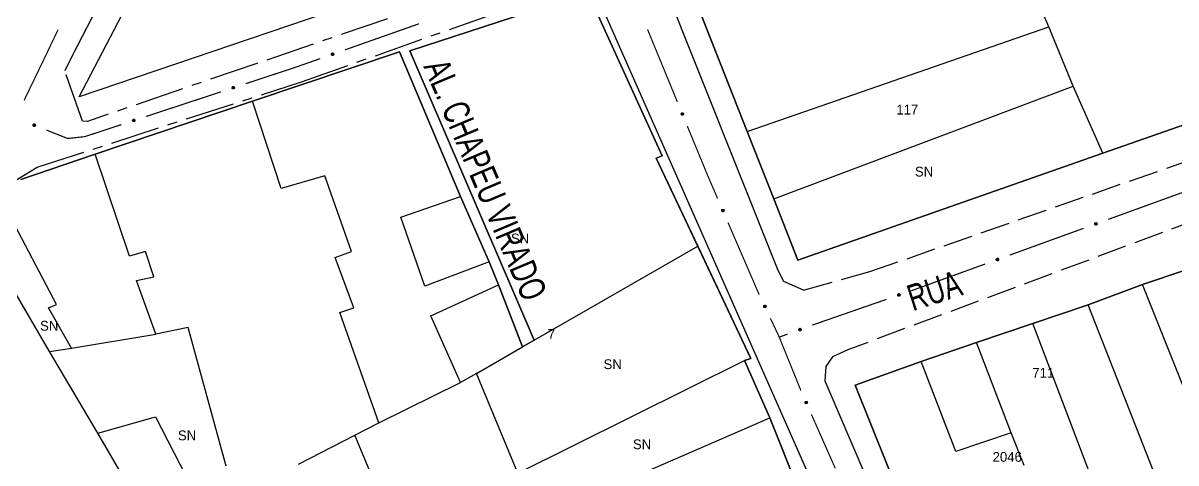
# Model space of a CAD drawing. Extents: x 204373 to 205952, y 4873300 to 4875179.
# Drawn here: x 204838.7 to 205014.8, y 4874673.4 to 4874740.7 of the extents above; entities that cross this region are included whole.
import ezdxf
from ezdxf.enums import TextEntityAlignment as Align

# ---------------------------------------------------------------- set-up
doc = ezdxf.new("R2010")
doc.units = 0
doc.header["$LTSCALE"] = 1.5
doc.header["$MEASUREMENT"] = 0
doc.linetypes.add('TRACO_11', pattern=[8, 3, -1, 3, -1])
doc.linetypes.add('TRACO_13', pattern=[8, 5, -1, 1, -1])
for name, color, linetype in [('CD_MALHA_LOTES', 7, 'CONTINUOUS'), ('RU-QUADRA', 220, 'CONTINUOUS'), ('SV-EIXO-RUA-N-PAV', 6, 'CONTINUOUS'), ('SV-EIXO-RUA-PAV', 20, 'CONTINUOUS'), ('SV-RUA-NAO-PAV', 7, 'CONTINUOUS'), ('SV-RUA-PAVIM', 7, 'CONTINUOUS'), ('SV-TXT-RUA-PAV', 7, 'CONTINUOUS'), ('Th_NmrPort', 1, 'CONTINUOUS')]:
    doc.layers.add(name, color=color, linetype=linetype)
doc.styles.add('ARIAL', font='ARIAL.SHX')

msp = doc.modelspace()

# ---------------------------------------------------------------- linework, layer by layer
at = {"layer": 'CD_MALHA_LOTES', "linetype": 'Continuous', "flags": 128}
for points in [[(204847.281181, 4874729.370249), (204889.66742, 4874810.706005)], [(204995.364985, 4874740.101702), (204987.984325, 4874757.200231)], [(204919.910574, 4874754.114648), (204847.281181, 4874729.370249)], [(204897.792019, 4874736.416005), (204924.929081, 4874745.309194)], [(204924.929081, 4874745.309194), (204936.295845, 4874720.379813), (204935.391671, 4874719.99231), (204941.720892, 4874706.558861)], [(204949.283834, 4874724.062521), (204942.358577, 4874741.660885)], [(204949.283834, 4874724.062521), (204995.364985, 4874740.101702)], [(204999.055315, 4874730.998888), (204995.364985, 4874740.101702)], [(205058.33925, 4874739.900504), (205003.597043, 4874720.771307)], [(204873.746915, 4874728.69349), (204896.212414, 4874736.240493)], [(204896.212414, 4874736.240493), (204905.514535, 4874714.126018)], [(204916.747284, 4874692.187054), (204897.792019, 4874736.416005)], [(204953.332607, 4874713.773837), (204999.055315, 4874730.998888)], [(205003.597043, 4874720.771307), (204999.055315, 4874730.998888)], [(204849.701811, 4874720.619951), (204873.746915, 4874728.69349)], [(204878.134708, 4874715.3546), (204873.746915, 4874728.69349)], [(204953.332607, 4874713.773837), (204949.283834, 4874724.062521)], [(204838.381306, 4874716.758694), (204849.701811, 4874720.619951)], [(204854.967162, 4874704.999409), (204849.701811, 4874720.619951)], [(205003.597043, 4874720.771307), (204957.012475, 4874704.422611)], [(204884.804153, 4874717.285229), (204878.134708, 4874715.3546)], [(204888.840922, 4874705.701456), (204884.804153, 4874717.285229)], [(204896.387926, 4874710.966807), (204905.514535, 4874714.126018)], [(204905.514535, 4874714.126018), (204909.902327, 4874704.121851)], [(204957.012475, 4874704.422611), (204953.332607, 4874713.773837)], [(204843.822169, 4874697.627917), (204836.450677, 4874711.668854)], [(204900.073672, 4874700.436105), (204896.387926, 4874710.966807)], [(204842.769099, 4874690.431937), (204833.64249, 4874706.052479)], [(204916.747284, 4874692.187054), (204941.720892, 4874706.558861)], [(204941.720892, 4874706.558861), (204949.858462, 4874689.379546)], [(205009.624723, 4874700.671648), (205029.507656, 4874707.333992)], [(204857.424326, 4874705.701456), (204854.967162, 4874704.999409)], [(204858.652908, 4874701.840198), (204857.424326, 4874705.701456)], [(204886.383758, 4874704.823897), (204888.840922, 4874705.701456)], [(204889.191946, 4874697.101382), (204886.383758, 4874704.823897)], [(204909.902327, 4874704.121851), (204900.073672, 4874700.436105)], [(204909.902327, 4874704.121851), (204911.306421, 4874700.611616)], [(204856.020233, 4874701.313663), (204858.652908, 4874701.840198)], [(204859.003932, 4874693.064613), (204856.020233, 4874701.313663)], [(204900.95123, 4874695.8728), (204911.306421, 4874700.611616)], [(204911.306421, 4874700.611616), (204914.992167, 4874691.133984)], [(205001.348842, 4874697.548674), (205009.624723, 4874700.671648)], [(205018.785446, 4874677.769841), (205009.624723, 4874700.671648)], [(204842.593587, 4874697.101382), (204843.822169, 4874697.627917)], [(204846.103821, 4874690.958472), (204842.593587, 4874697.101382)], [(204887.085805, 4874696.399335), (204889.191946, 4874697.101382)], [(204992.916813, 4874694.737998), (205001.348842, 4874697.548674)], [(205023.521956, 4874641.022849), (205001.348842, 4874697.548674)], [(204893.053203, 4874679.550211), (204887.085805, 4874696.399335)], [(204905.514535, 4874685.693121), (204900.95123, 4874695.8728)], [(204863.918259, 4874694.117683), (204859.003932, 4874693.064613)], [(204869.710146, 4874672.880766), (204863.918259, 4874694.117683)], [(204984.276586, 4874691.823222), (204992.916813, 4874694.737998)], [(205014.465332, 4874637.899876), (204992.916813, 4874694.737998)], [(204846.103821, 4874690.958472), (204859.003932, 4874693.064613)], [(204914.992167, 4874691.133984), (204916.747284, 4874692.187054)], [(204975.844557, 4874688.908447), (204984.276586, 4874691.823222)], [(204989.585641, 4874677.978039), (204984.276586, 4874691.823222)], [(204842.769099, 4874690.431937), (204846.103821, 4874690.958472)], [(204850.14059, 4874677.970606), (204842.769099, 4874690.431937)], [(204907.971699, 4874687.097215), (204914.992167, 4874691.133984)], [(204914.255183, 4874671.817), (204948.869994, 4874689.047484)], [(204949.858462, 4874689.379546), (204948.869994, 4874689.047484)], [(204948.869994, 4874689.047484), (204952.716084, 4874680.278398)], [(204965.746941, 4874685.264978), (204975.844557, 4874688.908447)], [(204981.153612, 4874675.167362), (204975.844557, 4874688.908447)], [(204907.971699, 4874687.097215), (204905.514535, 4874685.693121)], [(204914.255183, 4874671.817), (204907.971699, 4874687.097215)], [(204893.053203, 4874679.550211), (204905.514535, 4874685.693121)], [(204973.242078, 4874666.631234), (204965.746941, 4874685.264978)], [(204850.14059, 4874677.970606), (204858.916176, 4874680.42777)], [(204858.916176, 4874680.42777), (204864.53255, 4874669.546044)], [(204889.367457, 4874677.619582), (204893.053203, 4874679.550211)], [(204917.024368, 4874664.740195), (204952.716084, 4874680.278398)], [(204952.716084, 4874680.278398), (204957.177548, 4874669.201659)], [(204857.161059, 4874665.860298), (204850.14059, 4874677.970606)], [(204880.767384, 4874673.23179), (204889.367457, 4874677.619582)], [(204897.793918, 4874657.355702), (204889.367457, 4874677.619582)], [(204989.585641, 4874677.978039), (204981.153612, 4874675.167362)], [(204991.563524, 4874672.981281), (204989.585641, 4874677.978039)]]:
    msp.add_lwpolyline(points, dxfattribs=at)
at = {"layer": 'RU-QUADRA', "linetype": 'Continuous', "flags": 128}
msp.add_lwpolyline([(204889.66742, 4874810.706005), (204895.166175, 4874812.309808), (204919.910574, 4874754.114648), (204847.281181, 4874729.370249)], close=True, dxfattribs=at)
for points in [[(204942.358577, 4874741.660885), (204949.283834, 4874724.062521), (204953.332607, 4874713.773837), (204957.012475, 4874704.422611), (205003.597043, 4874720.771307), (205058.33925, 4874739.900504), (205059.342626, 4874740.258407), (205077.742177, 4874746.821502)], [(204957.177548, 4874669.201659), (204952.716084, 4874680.278398), (204948.869994, 4874689.047484), (204949.858462, 4874689.379546), (204935.391671, 4874719.99231), (204936.295845, 4874720.379813), (204924.929081, 4874745.309194), (204897.792019, 4874736.416005), (204916.747284, 4874692.187054), (204914.992167, 4874691.133984), (204911.306421, 4874700.611616), (204909.902327, 4874704.121851), (204905.514535, 4874714.126018), (204896.212414, 4874736.240493), (204873.746915, 4874728.69349), (204849.701811, 4874720.619951), (204838.381306, 4874716.758694)], [(205029.507656, 4874707.333992), (205009.624723, 4874700.671648), (205001.348842, 4874697.548674), (204992.916813, 4874694.737998), (204984.276586, 4874691.823222), (204975.844557, 4874688.908447), (204965.746941, 4874685.264978), (204973.242078, 4874666.631234), (204976.260953, 4874659.448395), (204979.383927, 4874652.057357), (204984.068387, 4874640.398255), (204988.961046, 4874628.947351), (204994.582399, 4874615.414465), (205000.724247, 4874600.52829), (205003.743122, 4874593.137252), (205007.386591, 4874584.392925), (205015.714521, 4874563.989497)]]:
    msp.add_lwpolyline(points, dxfattribs=at)
at = {"layer": 'SV-EIXO-RUA-N-PAV', "const_width": 0.18}
for points in [[(204899.16784, 4874740.547243), (204887.851956, 4874736.553401)], [(204880.265125, 4874733.875697), (204872.710175, 4874731.386367)], [(204880.308033, 4874733.89084), (204880.265125, 4874733.875697)], [(204884.079995, 4874735.222121), (204880.308033, 4874733.89084)], [(204868.911091, 4874730.134583), (204857.51384, 4874726.37923)], [(204853.714757, 4874725.127445), (204848.965902, 4874723.562715)], [(204845.527442, 4874723.005716), (204842.270851, 4874724.293206)], [(204848.965902, 4874723.562715), (204848.117736, 4874723.283247)], [(204846.022749, 4874723.058784), (204845.527442, 4874723.005716)], [(204848.117736, 4874723.283247), (204846.022749, 4874723.058784)]]:
    msp.add_lwpolyline(points, dxfattribs=at)
at = {"layer": 'SV-EIXO-RUA-N-PAV'}
for points in [[(204886.138102, 4874735.831776), (204886.117627, 4874735.787359), (204886.090948, 4874735.753372), (204886.060537, 4874735.73143), (204886.028608, 4874735.719048), (204885.994516, 4874735.710059), (204885.958145, 4874735.708579), (204885.917413, 4874735.715879), (204885.872713, 4874735.736105), (204885.839693, 4874735.765724), (204885.816586, 4874735.794388), (204885.801757, 4874735.826938), (204885.793579, 4874735.860203), (204885.793292, 4874735.898034), (204885.801093, 4874735.939239), (204885.822519, 4874735.983694), (204885.848903, 4874736.016835), (204885.878875, 4874736.037286), (204885.911693, 4874736.051987), (204885.946609, 4874736.060747), (204885.98232, 4874736.061993), (204886.023793, 4874736.054064), (204886.06739, 4874736.032336), (204886.100744, 4874736.006398), (204886.121611, 4874735.976721), (204886.135356, 4874735.944085), (204886.144788, 4874735.910001), (204886.147797, 4874735.873502), (204886.138102, 4874735.831776)], [(204870.981546, 4874730.700888), (204870.960143, 4874730.656911), (204870.932756, 4874730.623492), (204870.901891, 4874730.602193), (204870.869709, 4874730.590484), (204870.835436, 4874730.582213), (204870.799042, 4874730.581497), (204870.758472, 4874730.589651), (204870.714207, 4874730.610811), (204870.681816, 4874730.641117), (204870.659316, 4874730.670259), (204870.645174, 4874730.703114), (204870.637696, 4874730.736543), (204870.638204, 4874730.774372), (204870.646868, 4874730.815404), (204870.669222, 4874730.8594), (204870.696297, 4874730.891979), (204870.726692, 4874730.911796), (204870.759811, 4874730.925805), (204870.794903, 4874730.93383), (204870.830632, 4874730.934326), (204870.87193, 4874730.925528), (204870.915061, 4874730.902888), (204870.947863, 4874730.876256), (204870.968102, 4874730.846147), (204870.981159, 4874730.81323), (204870.989873, 4874730.778956), (204870.992115, 4874730.742401), (204870.981546, 4874730.700888)], [(204840.504075, 4874724.873328), (204840.459479, 4874724.853247), (204840.417044, 4874724.845109), (204840.379698, 4874724.848507), (204840.34748, 4874724.860116), (204840.315856, 4874724.875704), (204840.28744, 4874724.898455), (204840.261495, 4874724.930692), (204840.241038, 4874724.975286), (204840.235558, 4874725.019304), (204840.236931, 4874725.056096), (204840.247101, 4874725.090389), (204840.262759, 4874725.120856), (204840.287368, 4874725.149591), (204840.320293, 4874725.175565), (204840.365633, 4874725.19505), (204840.407289, 4874725.202744), (204840.443325, 4874725.198508), (204840.477736, 4874725.188065), (204840.509831, 4874725.171764), (204840.537595, 4874725.14927), (204840.563687, 4874725.116072), (204840.582326, 4874725.071067), (204840.590474, 4874725.029608), (204840.586745, 4874724.993521), (204840.575701, 4874724.959875), (204840.560452, 4874724.927967), (204840.538772, 4874724.898451), (204840.504075, 4874724.873328)], [(204855.785211, 4874725.693751), (204855.763809, 4874725.649774), (204855.736422, 4874725.616355), (204855.705557, 4874725.595056), (204855.673375, 4874725.583346), (204855.639101, 4874725.575075), (204855.602707, 4874725.57436), (204855.562138, 4874725.582513), (204855.517873, 4874725.603673), (204855.485482, 4874725.633979), (204855.462981, 4874725.663122), (204855.448839, 4874725.695976), (204855.441362, 4874725.729405), (204855.441869, 4874725.767234), (204855.450534, 4874725.808267), (204855.472888, 4874725.852262), (204855.499963, 4874725.884841), (204855.530357, 4874725.904659), (204855.563477, 4874725.918667), (204855.598568, 4874725.926692), (204855.634298, 4874725.927188), (204855.675595, 4874725.91839), (204855.718727, 4874725.895751), (204855.751529, 4874725.869118), (204855.771768, 4874725.83901), (204855.784825, 4874725.806093), (204855.793539, 4874725.771818), (204855.795781, 4874725.735264), (204855.785211, 4874725.693751)]]:
    msp.add_lwpolyline(points, close=True, dxfattribs=at)
for points in [[(204886.06739, 4874736.032336), (204885.793292, 4874735.898034)], [(204886.100744, 4874736.006398), (204885.793579, 4874735.860203)], [(204886.081687, 4874736.019589), (204885.797547, 4874735.881682)], [(204886.04248, 4874736.040479), (204885.799893, 4874735.920132)], [(204886.107649, 4874735.99113), (204885.800347, 4874735.845048)], [(204886.023793, 4874736.054064), (204885.801093, 4874735.939239)], [(204886.121611, 4874735.976721), (204885.801757, 4874735.826938)], [(204886.12589, 4874735.959945), (204885.80996, 4874735.813712)], [(204886.135356, 4874735.944085), (204885.816586, 4874735.794388)], [(204885.998655, 4874736.053952), (204885.818967, 4874735.964487)], [(204885.98232, 4874736.061993), (204885.822519, 4874735.983694)], [(204886.136865, 4874735.924749), (204885.833424, 4874735.78003)], [(204886.144788, 4874735.910001), (204885.839693, 4874735.765724)], [(204885.960583, 4874736.059326), (204885.841598, 4874736.002861)], [(204885.946609, 4874736.060747), (204885.848903, 4874736.016835)], [(204886.141785, 4874735.89031), (204885.860672, 4874735.752025)], [(204886.147797, 4874735.873502), (204885.872713, 4874735.736105)], [(204886.141558, 4874735.854055), (204885.89776, 4874735.728939)], [(204886.138102, 4874735.831776), (204885.917413, 4874735.715879)], [(204886.125966, 4874735.808035), (204885.944612, 4874735.715088)], [(204886.117627, 4874735.787359), (204885.958145, 4874735.708579)], [(204886.102502, 4874735.767919), (204885.98435, 4874735.713196)], [(204886.090948, 4874735.753372), (204885.994516, 4874735.710059)], [(204870.947863, 4874730.876256), (204870.637696, 4874730.736543)], [(204870.915061, 4874730.902888), (204870.638204, 4874730.774372)], [(204870.929087, 4874730.889844), (204870.642114, 4874730.757934)], [(204870.954446, 4874730.860846), (204870.644144, 4874730.721249)], [(204870.968102, 4874730.846147), (204870.645174, 4874730.703114)], [(204870.890327, 4874730.911554), (204870.645267, 4874730.796327)], [(204870.87193, 4874730.925528), (204870.646868, 4874730.815404)], [(204870.972028, 4874730.829286), (204870.653097, 4874730.689718)], [(204870.981159, 4874730.81323), (204870.659316, 4874730.670259)], [(204870.846795, 4874730.925944), (204870.665268, 4874730.840271)], [(204870.830632, 4874730.934326), (204870.669222, 4874730.8594)], [(204870.982262, 4874730.793867), (204870.675848, 4874730.655551)], [(204870.989873, 4874730.778956), (204870.681816, 4874730.641117)], [(204870.808844, 4874730.932116), (204870.6887, 4874730.878162)], [(204870.794903, 4874730.93383), (204870.696297, 4874730.891979)], [(204870.986457, 4874730.759332), (204870.702503, 4874730.62698)], [(204870.992115, 4874730.742401), (204870.714207, 4874730.610811)], [(204870.985469, 4874730.72309), (204870.739098, 4874730.603121)], [(204870.981546, 4874730.700888), (204870.758472, 4874730.589651)], [(204870.968914, 4874730.677408), (204870.785649, 4874730.588289)], [(204870.960143, 4874730.656911), (204870.799042, 4874730.581497)], [(204870.944613, 4874730.637793), (204870.825338, 4874730.585562)], [(204870.932756, 4874730.623492), (204870.835436, 4874730.582213)], [(204840.582326, 4874725.071067), (204840.287368, 4874725.149591)], [(204840.568873, 4874725.093559), (204840.30685, 4874725.161935)], [(204840.563687, 4874725.116072), (204840.320293, 4874725.175565)], [(204840.544645, 4874725.132483), (204840.350348, 4874725.182887)], [(204840.537595, 4874725.14927), (204840.365633, 4874725.19505)], [(204840.519443, 4874725.161522), (204840.392607, 4874725.196993)], [(204840.509831, 4874725.171764), (204840.407289, 4874725.202744)], [(204855.751529, 4874725.869118), (204855.441362, 4874725.729405)], [(204855.718727, 4874725.895751), (204855.441869, 4874725.767234)], [(204855.732753, 4874725.882707), (204855.445779, 4874725.750796)], [(204855.758112, 4874725.853708), (204855.44781, 4874725.714111)], [(204855.771768, 4874725.83901), (204855.448839, 4874725.695976)], [(204855.693993, 4874725.904416), (204855.448933, 4874725.789189)], [(204855.675595, 4874725.91839), (204855.450534, 4874725.808267)], [(204855.775694, 4874725.822148), (204855.456763, 4874725.682581)], [(204855.784825, 4874725.806093), (204855.462981, 4874725.663122)], [(204855.650461, 4874725.918806), (204855.468934, 4874725.833133)], [(204855.634298, 4874725.927188), (204855.472888, 4874725.852262)], [(204855.785928, 4874725.786729), (204855.479514, 4874725.648413)], [(204855.793539, 4874725.771818), (204855.485482, 4874725.633979)], [(204855.61251, 4874725.924978), (204855.492366, 4874725.871024)], [(204855.598568, 4874725.926692), (204855.499963, 4874725.884841)], [(204855.790123, 4874725.752195), (204855.506169, 4874725.619842)], [(204855.795781, 4874725.735264), (204855.517873, 4874725.603673)], [(204855.789135, 4874725.715952), (204855.542764, 4874725.595983)], [(204855.785211, 4874725.693751), (204855.562138, 4874725.582513)], [(204855.77258, 4874725.67027), (204855.589315, 4874725.581151)], [(204855.763809, 4874725.649774), (204855.602707, 4874725.57436)], [(204855.748279, 4874725.630656), (204855.629004, 4874725.578425)], [(204855.736422, 4874725.616355), (204855.639101, 4874725.575075)], [(204840.560452, 4874724.927967), (204840.235558, 4874725.019304)], [(204840.575701, 4874724.959875), (204840.236931, 4874725.056096)], [(204840.564152, 4874724.944295), (204840.240215, 4874725.034213)], [(204840.538772, 4874724.898451), (204840.241038, 4874724.975286)], [(204840.545265, 4874724.915079), (204840.242399, 4874724.9952)], [(204840.578966, 4874724.978055), (204840.244612, 4874725.075026)], [(204840.586745, 4874724.993521), (204840.247101, 4874725.090389)], [(204840.521302, 4874724.88787), (204840.255236, 4874724.953443)], [(204840.585665, 4874725.013556), (204840.257921, 4874725.104979)], [(204840.504075, 4874724.873328), (204840.261495, 4874724.930692)], [(204840.590474, 4874725.029608), (204840.262759, 4874725.120856)], [(204840.58475, 4874725.052067), (204840.279847, 4874725.13446)], [(204840.479339, 4874724.863377), (204840.2815, 4874724.912246)], [(204840.459479, 4874724.853247), (204840.28744, 4874724.898455)], [(204840.435309, 4874724.848503), (204840.310243, 4874724.884742)], [(204840.417044, 4874724.845109), (204840.315856, 4874724.875704)]]:
    msp.add_lwpolyline(points, dxfattribs=at)
at = {"layer": 'SV-EIXO-RUA-PAV', "const_width": 0.18}
for points in [[(204844.054614, 4874739.648332), (204841.903577, 4874735.134682)], [(204934.06063, 4874739.692208), (204938.621979, 4874728.592924)], [(204841.787972, 4874734.8921), (204838.863454, 4874728.829318)], [(204841.903577, 4874735.134682), (204841.787972, 4874734.8921)], [(204940.142429, 4874724.893163), (204942.803216, 4874718.418581)], [(204942.803216, 4874718.418581), (204943.181797, 4874717.497368)], [(204943.181797, 4874717.497368), (204944.768878, 4874713.821307)], [(205015.688466, 4874714.728905), (205004.408508, 4874710.634697)], [(204946.354363, 4874710.148946), (204950.714445, 4874700.049952)], [(205000.648522, 4874709.269961), (204989.368563, 4874705.175754)], [(204985.608577, 4874703.811018), (204975.268615, 4874700.057995)], [(204950.714445, 4874700.049952), (204950.861182, 4874699.710073)], [(204950.861182, 4874699.710073), (204951.128538, 4874699.139839)], [(204974.635349, 4874699.828143), (204974.327106, 4874699.721069)], [(204975.268615, 4874700.057995), (204974.635349, 4874699.828143)], [(204970.548582, 4874698.408529), (204960.157643, 4874694.799045)], [(204952.826581, 4874695.518147), (204954.100113, 4874692.801878)], [(204960.096078, 4874694.77766), (204959.217093, 4874694.459406)], [(204960.157643, 4874694.799045), (204960.096078, 4874694.77766)], [(204954.100113, 4874692.801878), (204954.17834, 4874692.63503)], [(204954.515763, 4874692.757201), (204954.17834, 4874692.63503)], [(204954.17834, 4874692.63503), (204957.484411, 4874684.462706)], [(204955.456029, 4874693.097642), (204954.515763, 4874692.757201)], [(204959.096214, 4874680.80192), (204962.735374, 4874672.570486)]]:
    msp.add_lwpolyline(points, dxfattribs=at)
at = {"layer": 'SV-EIXO-RUA-PAV'}
for points in [[(204939.429407, 4874726.917783), (204939.474803, 4874726.899582), (204939.510096, 4874726.874657), (204939.533549, 4874726.845395), (204939.547532, 4874726.814134), (204939.558234, 4874726.78054), (204939.561552, 4874726.744291), (204939.556323, 4874726.703242), (204939.538385, 4874726.657576), (204939.510475, 4874726.623099), (204939.483017, 4874726.598571), (204939.451259, 4874726.582114), (204939.418451, 4874726.572264), (204939.380683, 4874726.570062), (204939.339135, 4874726.575768), (204939.293653, 4874726.594917), (204939.259219, 4874726.61959), (204939.237278, 4874726.648489), (204939.220935, 4874726.680521), (204939.21042, 4874726.714948), (204939.207368, 4874726.750551), (204939.213188, 4874726.792372), (204939.232683, 4874726.837013), (204939.256899, 4874726.871637), (204939.285482, 4874726.893978), (204939.317381, 4874726.909358), (204939.350944, 4874726.920502), (204939.387244, 4874726.925354), (204939.429407, 4874726.917783)], [(204945.605734, 4874712.160671), (204945.651443, 4874712.143274), (204945.687171, 4874712.118975), (204945.711137, 4874712.090132), (204945.725668, 4874712.059122), (204945.736962, 4874712.025722), (204945.740919, 4874711.989537), (204945.736415, 4874711.948402), (204945.719285, 4874711.902427), (204945.691988, 4874711.867463), (204945.664967, 4874711.842454), (204945.633504, 4874711.82544), (204945.600875, 4874711.815012), (204945.563151, 4874711.812145), (204945.52151, 4874711.817117), (204945.475696, 4874711.83546), (204945.440833, 4874711.859522), (204945.418385, 4874711.888029), (204945.40148, 4874711.919768), (204945.390359, 4874711.954005), (204945.386679, 4874711.989547), (204945.391761, 4874712.031465), (204945.410465, 4874712.076443), (204945.434067, 4874712.111489), (204945.462251, 4874712.134331), (204945.493873, 4874712.150271), (204945.527235, 4874712.162005), (204945.563444, 4874712.167498), (204945.605734, 4874712.160671)], [(205002.701132, 4874709.897876), (205002.681052, 4874709.853279), (205002.654676, 4874709.819056), (205002.624461, 4874709.796845), (205002.592643, 4874709.784179), (205002.558633, 4874709.774887), (205002.522276, 4874709.773085), (205002.481481, 4874709.780023), (205002.436603, 4874709.799851), (205002.403321, 4874709.829175), (205002.37996, 4874709.857632), (205002.364843, 4874709.89005), (205002.356371, 4874709.923241), (205002.355747, 4874709.961068), (205002.363182, 4874710.002341), (205002.384212, 4874710.046985), (205002.4103, 4874710.080358), (205002.44009, 4874710.101075), (205002.472776, 4874710.116067), (205002.507612, 4874710.125136), (205002.543311, 4874710.1267), (205002.584853, 4874710.11914), (205002.628641, 4874710.097799), (205002.662224, 4874710.072159), (205002.683354, 4874710.042668), (205002.697389, 4874710.010156), (205002.707123, 4874709.976157), (205002.710456, 4874709.939686), (205002.701132, 4874709.897876)], [(204987.661187, 4874704.438932), (204987.641108, 4874704.394336), (204987.614731, 4874704.360113), (204987.584516, 4874704.337902), (204987.552699, 4874704.325236), (204987.518688, 4874704.315944), (204987.482331, 4874704.314142), (204987.441536, 4874704.32108), (204987.396659, 4874704.340908), (204987.363377, 4874704.370232), (204987.340016, 4874704.398689), (204987.324898, 4874704.431107), (204987.316426, 4874704.464297), (204987.315802, 4874704.502125), (204987.323237, 4874704.543398), (204987.344267, 4874704.588041), (204987.370356, 4874704.621415), (204987.400145, 4874704.642132), (204987.432831, 4874704.657123), (204987.467667, 4874704.666193), (204987.503366, 4874704.667757), (204987.544908, 4874704.660197), (204987.588696, 4874704.638856), (204987.62228, 4874704.613215), (204987.643409, 4874704.583725), (204987.657444, 4874704.551213), (204987.667178, 4874704.517214), (204987.670511, 4874704.480743), (204987.661187, 4874704.438932)], [(204972.60969, 4874699.007961), (204972.588996, 4874698.963646), (204972.562148, 4874698.929792), (204972.531628, 4874698.908001), (204972.499638, 4874698.895777), (204972.465502, 4874698.886957), (204972.429124, 4874698.885659), (204972.388429, 4874698.893161), (204972.34383, 4874698.913608), (204972.310957, 4874698.943391), (204972.287993, 4874698.972169), (204972.273326, 4874699.004792), (204972.265314, 4874699.038097), (204972.265214, 4874699.075929), (204972.273219, 4874699.117095), (204972.294866, 4874699.161444), (204972.321414, 4874699.194453), (204972.351487, 4874699.214755), (204972.384378, 4874699.229293), (204972.419336, 4874699.237879), (204972.455053, 4874699.238948), (204972.496487, 4874699.230814), (204972.539975, 4874699.208869), (204972.5732, 4874699.182766), (204972.593919, 4874699.152985), (204972.607503, 4874699.120282), (204972.616765, 4874699.086151), (204972.619593, 4874699.049638), (204972.60969, 4874699.007961)], [(204952.016235, 4874697.505815), (204952.06246, 4874697.489837), (204952.09892, 4874697.466652), (204952.123765, 4874697.438562), (204952.139246, 4874697.408015), (204952.151565, 4874697.37498), (204952.156637, 4874697.338934), (204952.153404, 4874697.29768), (204952.137701, 4874697.251198), (204952.111495, 4874697.215408), (204952.085259, 4874697.189578), (204952.054336, 4874697.1716), (204952.022044, 4874697.160171), (204951.984427, 4874697.156141), (204951.942652, 4874697.159826), (204951.896294, 4874697.176747), (204951.860705, 4874697.199722), (204951.837388, 4874697.227523), (204951.819512, 4874697.258725), (204951.80734, 4874697.292602), (204951.802565, 4874697.328014), (204951.806351, 4874697.370068), (204951.823658, 4874697.415602), (204951.846168, 4874697.451359), (204951.873634, 4874697.475061), (204951.904749, 4874697.491969), (204951.937732, 4874697.504727), (204951.973755, 4874697.511334), (204952.016235, 4874697.505815)], [(204957.509135, 4874693.723934), (204957.48902, 4874693.679353), (204957.462617, 4874693.645151), (204957.432385, 4874693.622963), (204957.400557, 4874693.610323), (204957.366539, 4874693.601058), (204957.330181, 4874693.599285), (204957.289391, 4874693.606255), (204957.244529, 4874693.626118), (204957.21127, 4874693.655469), (204957.187932, 4874693.683944), (204957.17284, 4874693.716374), (204957.164394, 4874693.749571), (204957.1638, 4874693.787399), (204957.171267, 4874693.828666), (204957.192333, 4874693.873293), (204957.218448, 4874693.906646), (204957.248254, 4874693.927339), (204957.280952, 4874693.942305), (204957.315795, 4874693.951347), (204957.351495, 4874693.952883), (204957.393031, 4874693.94529), (204957.436802, 4874693.923915), (204957.470365, 4874693.898248), (204957.491471, 4874693.86874), (204957.505481, 4874693.836217), (204957.515188, 4874693.80221), (204957.518492, 4874693.765737), (204957.509135, 4874693.723934)], [(204958.330094, 4874682.80705), (204958.375953, 4874682.790052), (204958.411891, 4874682.766065), (204958.436107, 4874682.737431), (204958.450909, 4874682.706549), (204958.462493, 4874682.673249), (204958.466765, 4874682.6371), (204958.462619, 4874682.595927), (204958.44589, 4874682.549804), (204958.418898, 4874682.514604), (204958.392096, 4874682.489361), (204958.360783, 4874682.472073), (204958.328245, 4874682.461362), (204958.290548, 4874682.458166), (204958.248865, 4874682.462775), (204958.202894, 4874682.480719), (204958.167822, 4874682.504477), (204958.145127, 4874682.532787), (204958.127946, 4874682.564378), (204958.116527, 4874682.598516), (204958.112538, 4874682.634025), (204958.117254, 4874682.675986), (204958.135566, 4874682.721125), (204958.158862, 4874682.756375), (204958.186846, 4874682.779462), (204958.218329, 4874682.795676), (204958.251586, 4874682.807701), (204958.287746, 4874682.813508), (204958.330094, 4874682.80705)]]:
    msp.add_lwpolyline(points, close=True, dxfattribs=at)
for points in [[(204939.30202, 4874726.899101), (204939.464053, 4874726.590975)], [(204939.317381, 4874726.909358), (204939.483017, 4874726.598571)], [(204939.336615, 4874726.911843), (204939.496505, 4874726.616114)], [(204939.350944, 4874726.920502), (204939.510475, 4874726.623099)], [(204939.370761, 4874726.9185), (204939.523095, 4874726.644744)], [(204939.387244, 4874726.925354), (204939.538385, 4874726.657576)], [(204939.406982, 4874726.920107), (204939.544274, 4874726.682953)], [(204939.429407, 4874726.917783), (204939.556323, 4874726.703242)], [(204939.453731, 4874726.906864), (204939.555737, 4874726.730446)], [(204939.474803, 4874726.899582), (204939.561552, 4874726.744291)], [(204939.207368, 4874726.750551), (204939.293653, 4874726.594917)], [(204939.21042, 4874726.714948), (204939.259219, 4874726.61959)], [(204939.211131, 4874726.728977), (204939.273545, 4874726.613002)], [(204939.213188, 4874726.792372), (204939.339135, 4874726.575768)], [(204939.214572, 4874726.767272), (204939.313016, 4874726.592341)], [(204939.22581, 4874726.811722), (204939.358278, 4874726.575536)], [(204939.232683, 4874726.837013), (204939.380683, 4874726.570062)], [(204939.244689, 4874726.851937), (204939.396798, 4874726.575139)], [(204939.256899, 4874726.871637), (204939.418451, 4874726.572264)], [(204939.271799, 4874726.879305), (204939.433244, 4874726.579789)], [(204939.285482, 4874726.893978), (204939.451259, 4874726.582114)], [(204939.494983, 4874726.88546), (204939.555616, 4874726.770229)], [(204939.510096, 4874726.874657), (204939.558234, 4874726.78054)], [(204945.386679, 4874711.989547), (204945.475696, 4874711.83546)], [(204945.390359, 4874711.954005), (204945.440833, 4874711.859522)], [(204945.390823, 4874711.968043), (204945.455273, 4874711.853188)], [(204945.391761, 4874712.031465), (204945.52151, 4874711.817117)], [(204945.393587, 4874712.006393), (204945.495102, 4874711.833227)], [(204945.404039, 4874712.051035), (204945.540654, 4874711.817223)], [(204945.410465, 4874712.076443), (204945.563151, 4874711.812145)], [(204945.422206, 4874712.091576), (204945.579175, 4874711.817505)], [(204945.434067, 4874712.111489), (204945.600875, 4874711.815012)], [(204945.448829, 4874712.119419), (204945.615533, 4874711.822798)], [(204945.462251, 4874712.134331), (204945.633504, 4874711.82544)], [(204945.478696, 4874712.139745), (204945.64614, 4874711.834526)], [(204945.493873, 4874712.150271), (204945.664967, 4874711.842454)], [(204945.513061, 4874712.153095), (204945.678143, 4874711.860233)], [(204945.527235, 4874712.162005), (204945.691988, 4874711.867463)], [(204945.547084, 4874712.160353), (204945.704224, 4874711.889328)], [(204945.563444, 4874712.167498), (204945.719285, 4874711.902427)], [(204945.583271, 4874712.1626), (204945.724726, 4874711.927904)], [(204945.605734, 4874712.160671), (204945.736415, 4874711.948402)], [(204945.630247, 4874712.150183), (204945.735349, 4874711.975592)], [(204945.651443, 4874712.143274), (204945.740919, 4874711.989537)], [(204945.67187, 4874712.12951), (204945.734526, 4874712.015366)], [(204945.687171, 4874712.118975), (204945.736962, 4874712.025722)], [(205002.628641, 4874710.097799), (205002.355747, 4874709.961068)], [(205002.662224, 4874710.072159), (205002.356371, 4874709.923241)], [(205002.643051, 4874710.08518), (205002.360147, 4874709.944754)], [(205002.603659, 4874710.105721), (205002.362151, 4874709.983224)], [(205002.584853, 4874710.11914), (205002.363182, 4874710.002341)], [(205002.669264, 4874710.056952), (205002.363273, 4874709.908146)], [(205002.683354, 4874710.042668), (205002.364843, 4874709.89005)], [(205002.687782, 4874710.025931), (205002.373163, 4874709.876897)], [(205002.697389, 4874710.010156), (205002.37996, 4874709.857632)], [(205002.559717, 4874710.118804), (205002.380831, 4874710.027746)], [(205002.543311, 4874710.1267), (205002.384212, 4874710.046985)], [(205002.699069, 4874709.990834), (205002.396925, 4874709.843425)], [(205002.521599, 4874710.12384), (205002.40312, 4874710.06632)], [(205002.707123, 4874709.976157), (205002.403321, 4874709.829175)], [(205002.507612, 4874710.125136), (205002.4103, 4874710.080358)], [(205002.704295, 4874709.95644), (205002.424422, 4874709.815663)], [(205002.710456, 4874709.939686), (205002.436603, 4874709.799851)], [(205002.70439, 4874709.920184), (205002.461713, 4874709.792908)], [(205002.701132, 4874709.897876), (205002.481481, 4874709.780023)], [(205002.689207, 4874709.874028), (205002.508687, 4874709.779473)], [(205002.681052, 4874709.853279), (205002.522276, 4874709.773085)], [(205002.666101, 4874709.833705), (205002.548439, 4874709.777934)], [(205002.654676, 4874709.819056), (205002.558633, 4874709.774887)], [(204987.588696, 4874704.638856), (204987.315802, 4874704.502125)], [(204987.62228, 4874704.613215), (204987.316426, 4874704.464297)], [(204987.603106, 4874704.626237), (204987.320202, 4874704.485811)], [(204987.563715, 4874704.646778), (204987.322207, 4874704.524281)], [(204987.544908, 4874704.660197), (204987.323237, 4874704.543398)], [(204987.62932, 4874704.598009), (204987.323328, 4874704.449203)], [(204987.643409, 4874704.583725), (204987.324898, 4874704.431107)], [(204987.647837, 4874704.566988), (204987.333218, 4874704.417954)], [(204987.657444, 4874704.551213), (204987.340016, 4874704.398689)], [(204987.519772, 4874704.659861), (204987.340886, 4874704.568803)], [(204987.503366, 4874704.667757), (204987.344267, 4874704.588041)], [(204987.659125, 4874704.531891), (204987.356981, 4874704.384482)], [(204987.481654, 4874704.664897), (204987.363175, 4874704.607377)], [(204987.667178, 4874704.517214), (204987.363377, 4874704.370232)], [(204987.467667, 4874704.666193), (204987.370356, 4874704.621415)], [(204987.66435, 4874704.497497), (204987.384477, 4874704.35672)], [(204987.670511, 4874704.480743), (204987.396659, 4874704.340908)], [(204987.664445, 4874704.461241), (204987.421768, 4874704.333964)], [(204987.661187, 4874704.438932), (204987.441536, 4874704.32108)], [(204987.649262, 4874704.415085), (204987.468742, 4874704.32053)], [(204987.641108, 4874704.394336), (204987.482331, 4874704.314142)], [(204987.626156, 4874704.374762), (204987.508494, 4874704.318991)], [(204987.614731, 4874704.360113), (204987.518688, 4874704.315944)], [(204972.539975, 4874699.208869), (204972.265214, 4874699.075929)], [(204972.5732, 4874699.182766), (204972.265314, 4874699.038097)], [(204972.554209, 4874699.196051), (204972.269387, 4874699.059556)], [(204972.515106, 4874699.217136), (204972.271925, 4874699.097995)], [(204972.580029, 4874699.167463), (204972.272006, 4874699.022909)], [(204972.496487, 4874699.230814), (204972.273219, 4874699.117095)], [(204972.593919, 4874699.152985), (204972.273326, 4874699.004792)], [(204972.598115, 4874699.136189), (204972.281463, 4874698.991526)], [(204972.607503, 4874699.120282), (204972.287993, 4874698.972169)], [(204972.471349, 4874699.230826), (204972.291218, 4874699.142254)], [(204972.455053, 4874699.238948), (204972.294866, 4874699.161444)], [(204972.608916, 4874699.100939), (204972.304759, 4874698.957727)], [(204972.616765, 4874699.086151), (204972.310957, 4874698.943391)], [(204972.433304, 4874699.236389), (204972.31404, 4874699.180516)], [(204972.419336, 4874699.237879), (204972.321414, 4874699.194453)], [(204972.613664, 4874699.066476), (204972.331868, 4874698.929587)], [(204972.619593, 4874699.049638), (204972.34383, 4874698.913608)], [(204972.613257, 4874699.030222), (204972.368842, 4874698.906318)], [(204972.60969, 4874699.007961), (204972.388429, 4874698.893161)], [(204972.597437, 4874698.98428), (204972.415624, 4874698.892234)], [(204972.588996, 4874698.963646), (204972.429124, 4874698.885659)], [(204972.573774, 4874698.944281), (204972.455352, 4874698.890145)], [(204972.562148, 4874698.929792), (204972.465502, 4874698.886957)], [(204951.802565, 4874697.328014), (204951.896294, 4874697.176747)], [(204951.806351, 4874697.370068), (204951.942652, 4874697.159826)], [(204951.80734, 4874697.292602), (204951.860705, 4874697.199722)], [(204951.80737, 4874697.306648), (204951.875333, 4874697.193836)], [(204951.80895, 4874697.345065), (204951.91576, 4874697.175113)], [(204951.81802, 4874697.390008), (204951.961784, 4874697.160523)], [(204951.823658, 4874697.415602), (204951.984427, 4874697.156141)], [(204951.834927, 4874697.431091), (204952.000278, 4874697.161993)], [(204951.846168, 4874697.451359), (204952.022044, 4874697.160171)], [(204951.860678, 4874697.459741), (204952.036455, 4874697.168405)], [(204951.873634, 4874697.475061), (204952.054336, 4874697.1716)], [(204951.889904, 4874697.480979), (204952.066685, 4874697.181072)], [(204951.904749, 4874697.491969), (204952.085259, 4874697.189578)], [(204951.923841, 4874697.495384), (204952.09788, 4874697.207754)], [(204951.937732, 4874697.504727), (204952.111495, 4874697.215408)], [(204951.957624, 4874697.503688), (204952.123051, 4874697.23764)], [(204951.973755, 4874697.511334), (204952.137701, 4874697.251198)], [(204951.993724, 4874697.50705), (204952.142353, 4874697.276831)], [(204952.016235, 4874697.505815), (204952.153404, 4874697.29768)], [(204952.04106, 4874697.496089), (204952.151499, 4874697.324824)], [(204952.06246, 4874697.489837), (204952.156637, 4874697.338934)], [(204952.083301, 4874697.47671), (204952.14945, 4874697.364554)], [(204952.09892, 4874697.466652), (204952.151565, 4874697.37498)], [(204957.436802, 4874693.923915), (204957.1638, 4874693.787399)], [(204957.470365, 4874693.898248), (204957.164394, 4874693.749571)], [(204957.451202, 4874693.911284), (204957.168187, 4874693.771082)], [(204957.411827, 4874693.931856), (204957.170222, 4874693.80955)], [(204957.393031, 4874693.94529), (204957.171267, 4874693.828666)], [(204957.477393, 4874693.883036), (204957.171284, 4874693.734471)], [(204957.491471, 4874693.86874), (204957.17284, 4874693.716374)], [(204957.495886, 4874693.852), (204957.18115, 4874693.703215)], [(204957.505481, 4874693.836217), (204957.187932, 4874693.683944)], [(204957.367895, 4874693.944974), (204957.188936, 4874693.854057)], [(204957.351495, 4874693.952883), (204957.192333, 4874693.873293)], [(204957.507146, 4874693.816894), (204957.204886, 4874693.669723)], [(204957.32978, 4874693.95004), (204957.211256, 4874693.892614)], [(204957.515188, 4874693.80221), (204957.21127, 4874693.655469)], [(204957.315795, 4874693.951347), (204957.218448, 4874693.906646)], [(204957.512344, 4874693.782496), (204957.23236, 4874693.64194)], [(204957.518492, 4874693.765737), (204957.244529, 4874693.626118)], [(204957.512411, 4874693.74624), (204957.269634, 4874693.619155)], [(204957.509135, 4874693.723934), (204957.289391, 4874693.606255)], [(204957.497192, 4874693.700096), (204957.316596, 4874693.605683)], [(204957.48902, 4874693.679353), (204957.330181, 4874693.599285)], [(204957.474053, 4874693.659791), (204957.356348, 4874693.604113)], [(204957.462617, 4874693.645151), (204957.366539, 4874693.601058)], [(204958.112538, 4874682.634025), (204958.202894, 4874682.480719)], [(204958.116527, 4874682.598516), (204958.167822, 4874682.504477)], [(204958.116869, 4874682.612558), (204958.182316, 4874682.498268)], [(204958.117254, 4874682.675986), (204958.248865, 4874682.462775)], [(204958.119299, 4874682.650931), (204958.222318, 4874682.478655)], [(204958.129362, 4874682.695662), (204958.268008, 4874682.463048)], [(204958.135566, 4874682.721125), (204958.290548, 4874682.458166)], [(204958.147175, 4874682.73636), (204958.306525, 4874682.463666)], [(204958.158862, 4874682.756375), (204958.328245, 4874682.461362)], [(204958.173554, 4874682.764433), (204958.342835, 4874682.469275)], [(204958.186846, 4874682.779462), (204958.360783, 4874682.472073)], [(204958.203243, 4874682.785018), (204958.373339, 4874682.481269)], [(204958.218329, 4874682.795676), (204958.392096, 4874682.489361)], [(204958.237491, 4874682.798668), (204958.405117, 4874682.507254)], [(204958.251586, 4874682.807701), (204958.418898, 4874682.514604)], [(204958.27145, 4874682.806221), (204958.430944, 4874682.536575)], [(204958.287746, 4874682.813508), (204958.44589, 4874682.549804)], [(204958.307615, 4874682.808783), (204958.451109, 4874682.575329)], [(204958.330094, 4874682.80705), (204958.462619, 4874682.595927)], [(204958.354698, 4874682.796776), (204958.461316, 4874682.623107)], [(204958.375953, 4874682.790052), (204958.466765, 4874682.6371)], [(204958.396499, 4874682.776466), (204958.460147, 4874682.662872)], [(204958.411891, 4874682.766065), (204958.462493, 4874682.673249)]]:
    msp.add_lwpolyline(points, dxfattribs=at)
at = {"layer": 'SV-RUA-NAO-PAV', "linetype": 'TRACO_13'}
for points in [[(204923.524853, 4874751.48994, 7.966028), (204915.615996, 4874748.595017, 8.164186), (204905.719341, 4874745.205385, 8.164186), (204874.427726, 4874734.487919, 8.213725), (204848.543701, 4874725.622569, 8.213725), (204847.762999, 4874725.62995, 8.213725), (204845.088015, 4874733.347756, 7.966028)], [(204836.685346, 4874716.056093, 8.065106), (204840.850379, 4874718.623404, 8.188955), (204881.213038, 4874731.655772, 8.436652), (204923.835778, 4874746.780792, 8.139416), (204925.019646, 4874746.794766, 8.139416)]]:
    msp.add_polyline3d(points, dxfattribs=at)
at = {"layer": 'SV-RUA-PAVIM', "linetype": 'Continuous'}
for points in [[(204957.899882, 4874699.824499, 9.229283), (204954.889391, 4874701.161638, 9.031125), (204954.025926, 4874702.81526, 9.402671), (204906.592834, 4874821.840479, 7.000009), (204906.343429, 4874824.963531, 7.000009), (204906.353452, 4874826.095947, 7.000009), (204907.777562, 4874827.642831, 7.000009), (205033.588493, 4874873.918181, 7.644021), (205190.767867, 4874930.064401, 8.61004), (205196.269875, 4874932.060136, 8.684349), (205198.407734, 4874931.024016, 8.263264), (205200.155688, 4874929.32131, 8.436652), (205202.01642, 4874926.13269, 8.436652), (205251.64836, 4874804.529788, 10.120993), (205250.462091, 4874802.382079, 10.195302)], [(204923.524853, 4874751.48994, 7.966028), (204896.405633, 4874814.789391, 7.470633), (204895.431032, 4874815.654279, 7.470633), (204888.407161, 4874815.997518, 7.71833), (204883.423014, 4874807.76473, 7.371554), (204846.16343, 4874735.560828, 7.941258), (204845.088015, 4874733.347756, 8.461422)], [(204925.019646, 4874746.794766, 8.139416), (204925.892843, 4874745.855336, 8.114646), (204981.916002, 4874618.862059, 10.294381), (204982.152251, 4874617.098143, 10.294381), (204981.257894, 4874615.646919, 10.294381)], [(204962.292865, 4874689.64071, 9.278823), (204961.272366, 4874688.165511, 9.229283), (204961.131623, 4874685.971371, 9.179744), (204966.779906, 4874672.758281, 9.179744), (204971.281127, 4874662.228523, 9.179744), (205013.891933, 4874562.548585, 10.665927)]]:
    msp.add_polyline3d(points, dxfattribs=at)
at = {"layer": 'SV-RUA-PAVIM', "linetype": 'TRACO_11'}
for points in [[(204957.899882, 4874699.824499, 9.229283), (204968.024481, 4874702.648141, 9.278823), (205108.088841, 4874751.557098, 9.922835), (205250.462091, 4874802.382079, 10.195302)], [(205027.601185, 4874713.90791, 9.600829), (205018.297089, 4874710.717934, 9.675138), (204964.669733, 4874690.700416, 9.353131), (204962.292865, 4874689.64071, 9.278823)]]:
    msp.add_polyline3d(points, dxfattribs=at)

# ---------------------------------------------------------------- texts
at = {"layer": 'SV-TXT-RUA-PAV', "style": 'ARIAL', "width": 0.7}
for s, rotation, p in [('AL. CHAPEU VIRADO', 293, (204899.800593, 4874734.025439)), ('RUA', 18, (204974.563999, 4874696.576672))]:
    msp.add_text(s, height=4, rotation=rotation, dxfattribs=at).set_placement(p)
at = {"layer": 'Th_NmrPort', "color": 1}
for s, p in [('117', (204972.047669, 4874727.416026)), ('SN', (204974.89602, 4874717.944072)), ('SN', (204913.208434, 4874707.715184)), ('SN', (204841.305421, 4874694.371698)), ('7', (204918.838968, 4874693.110987)), ('SN', (204927.355341, 4874688.495139)), ('711', (204992.825388, 4874687.182194)), ('SN', (204862.353578, 4874677.612249)), ('SN', (204931.831541, 4874676.250875)), ('2046', (204986.760225, 4874674.324047))]:
    msp.add_text(s, height=1.5, dxfattribs=at).set_placement(p, align=Align.MIDDLE_LEFT)

doc.saveas('drawing.dxf')
